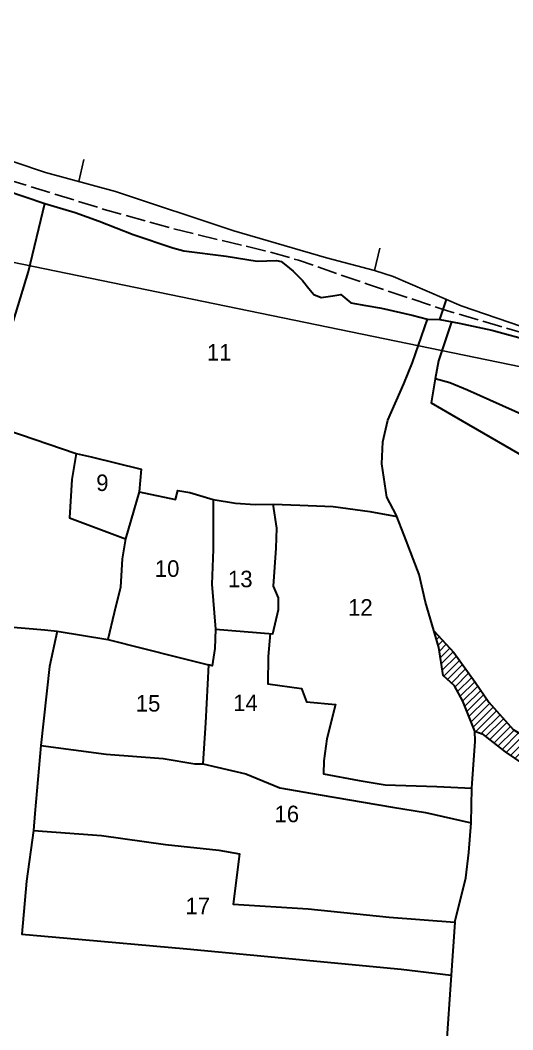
# Model space of a CAD drawing. Header units: millimetres. Extents: x -8 to 735, y -8 to 822.
# Drawn here: x 350.5 to 410, y 548.1 to 670.2 of the extents above; entities that cross this region are included whole.
import ezdxf

# ---------------------------------------------------------------- set-up
doc = ezdxf.new("R2010")
doc.units = ezdxf.units.MM
doc.header["$MEASUREMENT"] = 0
doc.linetypes.add('ACAD_ISO02W100', pattern=[15, 12, -3])
for name, color, linetype in [('Image', 7, 'Continuous'), ('Line_Road', 250, 'ACAD_ISO02W100'), ('Line_Traverse', 160, 'Continuous'), ('Poly_Village_Bndry', 250, 'Continuous'), ('Sym_Hatch', 1, 'Continuous'), ('Sym_Stone_Munara', 250, 'Continuous'), ('Text_Survey_No', 7, 'Continuous')]:
    doc.layers.add(name, color=color, linetype=linetype)
doc.layers.add('Poly_Survey_Bndry', color=250, linetype='Continuous', lineweight=30)
doc.styles.add('Text Map', font='Sakal Marathi_N_Ship.TTF')
picture_1 = doc.add_image_def('image1.jpg', size_in_pixel=(8948, 12824))

# ---------------------------------------------------------------- blocks, each defined once
blk = doc.blocks.new('Sym_Stone_Munara_2')
blk.add_lwpolyline([(0, 1.716), (0, 0)])

msp = doc.modelspace()

# ---------------------------------------------------------------- hatches: boundary and pattern name
at = {"layer": 'Sym_Hatch'}
h = msp.add_hatch(dxfattribs=at)
h.set_pattern_fill('ANSI31', color=0, scale=5)
h.paths.add_polyline_path([(421.43, 579.45), (417.33, 580.64), (412.69, 582.8), (410.09, 584.38), (407.15, 587.67), (405.47, 590.12), (402.93, 593.68), (400.5, 596.33), (401.1, 594.3), (401.61, 590.92), (403, 589.65), (403.99, 587.82), (405.45, 584.17), (406.32, 583.85), (409.11, 581.68), (412.49, 579.4), (415.16, 578.04), (418.28, 577.63), (423.21, 577.3), (424.55, 577.24), (426.07, 576.87), (428.19, 576.71), (431.08, 577.1), (432.09, 577.46), (433.38, 578.3), (436.01, 580.29), (436.98, 581.26), (441.71, 584.93), (445.59, 587.78), (447.66, 589.29), (450.67, 591.8), (452.56, 593.29), (453.52, 594.49), (453.86, 595.42), (452.86, 595.02), (449.13, 592.25), (445.21, 588.95), (441.83, 586.37), (439.34, 584.75), (433.86, 580.56), (431.01, 578.72), (427.14, 578.09)])
h.paths.add_polyline_path([(411.22, 580.55), (414.7, 578.82), (415.61, 580.66), (412.14, 582.39)], flags=24)

# ---------------------------------------------------------------- linework, layer by layer
at = {"layer": 'Line_Road', "ltscale": 0.2, "flags": 128}
msp.add_lwpolyline([(323.16, 658.89), (336.58, 654.9), (349.21, 650.84), (360.67, 647.3), (369.05, 644.94), (380.09, 642.3), (384.15, 641.15), (392.5, 638.25), (401.62, 635.19), (412.63, 631.92), (417.28, 630.21), (418.65, 629.59), (424.94, 625.72), (434.83, 619.12), (444.11, 612.22), (453.95, 605.1), (459.4, 601.17), (463.03, 598.01), (471.22, 591.63), (475.89, 587.6), (477.85, 585.96)], dxfattribs=at)
at = {"layer": 'Line_Traverse'}
msp.add_lwpolyline([(512.14, 280.62), (448.56, 287.8), (344.26, 372.98), (267, 377.5), (237.61, 399.76), (235.72, 401.95), (199.06, 461.44), (175.36, 499.31), (159.14, 525.88), (153.97, 622.11), (242.75, 662.94), (450.74, 620.08), (468.2, 616.51), (512.82, 619.79)], dxfattribs=at)
at = {"layer": 'Poly_Survey_Bndry'}
for points in [[(346.31, 650.42), (353.5, 648.03), (357.14, 646.92), (360.05, 645.89), (364.18, 644.28), (368.95, 642.66), (370.3, 642.28), (375.42, 641.65), (379.16, 641.05), (381.5, 641.11), (382.03, 640.98), (382.6, 640.56), (383.51, 639.84), (384.64, 638.7), (385.39, 637.71), (385.98, 637.02), (386.88, 636.66), (388.28, 636.85), (389.26, 637.02), (390.46, 635.98), (392.28, 635.67), (394.19, 635.37), (397.88, 634.52), (399.71, 634.01)], [(346.62, 621.36), (347.8, 626.41), (349.31, 632.47), (351.53, 639.77), (353.5, 648.03)], [(401.23, 633.96), (402.01, 636.41)], [(345.35, 597.11), (353.51, 596.43), (354.97, 596.29), (361.1, 595.26), (369.56, 593.12), (373.27, 592.2), (372.91, 585.2), (372.58, 580.22), (377.76, 579.02), (381.9, 577.33), (386.76, 576.47), (395.49, 574.97), (399.47, 574.33), (405.02, 573.08), (405.1, 577.3), (405.5, 582.99), (405.45, 584.17), (403.99, 587.82), (403, 589.65), (401.61, 590.92), (401.1, 594.3), (399.47, 599.8), (398.74, 603.14), (396.95, 607.79), (395.96, 610.35), (394.81, 612.49), (394.2, 616.54), (394.34, 619.18), (394.95, 621.82), (396.88, 626.2), (397.92, 628.76), (399.71, 634.01), (401.23, 633.96)], [(401.23, 633.96), (403.54, 633.54), (407.49, 632.69), (412.53, 631.31)], [(304.6, 632.82), (312.59, 630.86), (319.94, 628.73), (324.8, 627.45), (333.71, 625.21), (337.44, 624.24), (343.68, 622.47), (346.62, 621.36), (350.57, 620.07), (357.26, 617.78), (356.74, 614.64), (356.47, 610), (363.22, 607.46), (362.85, 605.01), (362.65, 601.6), (361.86, 598.48), (361.1, 595.26)], [(402.63, 633.71), (401.06, 628.97), (400.64, 626.82), (400.17, 623.88), (403.9, 621.73), (412.42, 616.81), (411.94, 615.71), (417.76, 612.89), (421.52, 611.11), (425.87, 609.56), (427.81, 614.23), (429.87, 618.44), (431.07, 620.76)], [(417.76, 612.89), (420.19, 617.6), (413.02, 621.63), (404.57, 625.45), (402.42, 626.31), (400.64, 626.82)], [(357.26, 617.78), (359.1, 617.37), (365.15, 615.86), (364.88, 613.14), (363.22, 607.46)], [(364.88, 613.14), (369.3, 612.2), (369.56, 613.31), (371, 613.06), (373.84, 612.22), (373.83, 606.16), (373.69, 601.97), (374.12, 596.53), (374.04, 594.17), (373.73, 592.1), (373.27, 592.2)], [(373.84, 612.22), (376.52, 611.77), (378.9, 611.62), (381.08, 611.66), (384.32, 611.54), (388.33, 611.36), (392.77, 610.76), (396.05, 610.13)], [(374.12, 596.53), (381.03, 595.97), (381.74, 598.91), (381.74, 600.31), (381.11, 601.74), (381.44, 606.33), (381.53, 608.72), (381.08, 611.66)], [(354.97, 596.29), (354.04, 592.02), (353, 582.43), (352.28, 574.21), (352.13, 572.15), (351.26, 566.05), (350.7, 559.61), (356.2, 559.16), (370.65, 557.85), (382.11, 556.78), (396.53, 555.38), (402.59, 554.66), (401.97, 545.88)], [(380.7, 596), (380.49, 593.22), (380.44, 589.9), (384.52, 589.33), (385.12, 587.72), (388.61, 587.39), (387.55, 583.25), (387.21, 580.58), (387.15, 579.01), (391.48, 578.21), (394.63, 577.69), (400.87, 577.48), (405.1, 577.3)], [(400.5, 596.33), (402.93, 593.68), (405.47, 590.12), (407.15, 587.67), (410.09, 584.38), (412.69, 582.8), (417.33, 580.64), (421.43, 579.45), (427.14, 578.09), (431.01, 578.72), (433.86, 580.56), (439.34, 584.75), (441.83, 586.37), (445.21, 588.95), (449.13, 592.25), (452.86, 595.02), (453.86, 595.42)], [(405.45, 584.17), (406.32, 583.85), (409.11, 581.68), (412.49, 579.4), (415.16, 578.04), (418.28, 577.63), (423.21, 577.3), (424.55, 577.24), (426.07, 576.87), (428.19, 576.71), (431.08, 577.1), (431.77, 576.64), (434.63, 575.94), (444, 573.51), (450.75, 572.16), (457.59, 570.74), (470.8, 568.36), (476.01, 566.97), (484.76, 564.42), (484.63, 563.62), (489.88, 561.82), (490.95, 563.45), (491.59, 564.98), (492.38, 568.48)], [(353, 582.43), (360.9, 581.4), (367.78, 580.88), (371.62, 580.22), (372.58, 580.22)], [(403.05, 561.06), (404.37, 566.43), (404.72, 569.49), (405.02, 573.08)], [(352.13, 572.15), (360.35, 571.58), (368.07, 570.49), (374.5, 569.8), (377, 569.36), (376.25, 563.26), (385.3, 562.7), (395.09, 561.67), (403.05, 561.06), (402.59, 554.66)]]:
    msp.add_lwpolyline(points, dxfattribs=at)
at = {"layer": 'Poly_Village_Bndry'}
msp.add_lwpolyline([(342.66, 655.43), (353.56, 651.75), (362.02, 649.46), (376.31, 644.69), (387.52, 641.42), (393.34, 639.92), (395.6, 639.18), (403.78, 635.65), (415.44, 631.66), (422.44, 629.99), (432.52, 626.89), (442.56, 624.38), (455.82, 620.63), (461.02, 618.96), (468.75, 616.33), (475.66, 615.07), (486.65, 613.72), (497.7, 613.18), (507.19, 612.56), (510.41, 612.39), (512.82, 612.39)], dxfattribs=at)

# ---------------------------------------------------------------- block references
at = {"layer": 'Sym_Stone_Munara', "xscale": 1.599555575132975, "yscale": 1.599555575132975, "zscale": 1.599555575132975, "rotation": 346.8063334899034}
for p in [(357.59, 650.66), (393.34, 639.92)]:
    msp.add_blockref('Sym_Stone_Munara_2', p, dxfattribs=at)

# ---------------------------------------------------------------- texts
at = {"layer": 'Text_Survey_No', "style": 'Text Map'}
for s, p in [('11', (373.07, 629.01)), ('9', (359.7, 613.23)), ('10', (366.78, 602.85)), ('13', (375.62, 601.59)), ('12', (390.13, 598.15)), ('15', (364.48, 586.55)), ('14', (376.25, 586.61)), ('16', (381.24, 573.17)), ('17', (370.48, 562.04))]:
    msp.add_text(s, height=2, dxfattribs=at).set_placement(p)

# ---------------------------------------------------------------- pictures from other files: only their frames are drawn
at = {"layer": 'Image'}
image = msp.add_image(picture_1, insert=(0, 0), size_in_units=(568.2, 814.33), dxfattribs=at)
image.dxf.flags = 7

doc.saveas('drawing.dxf')
